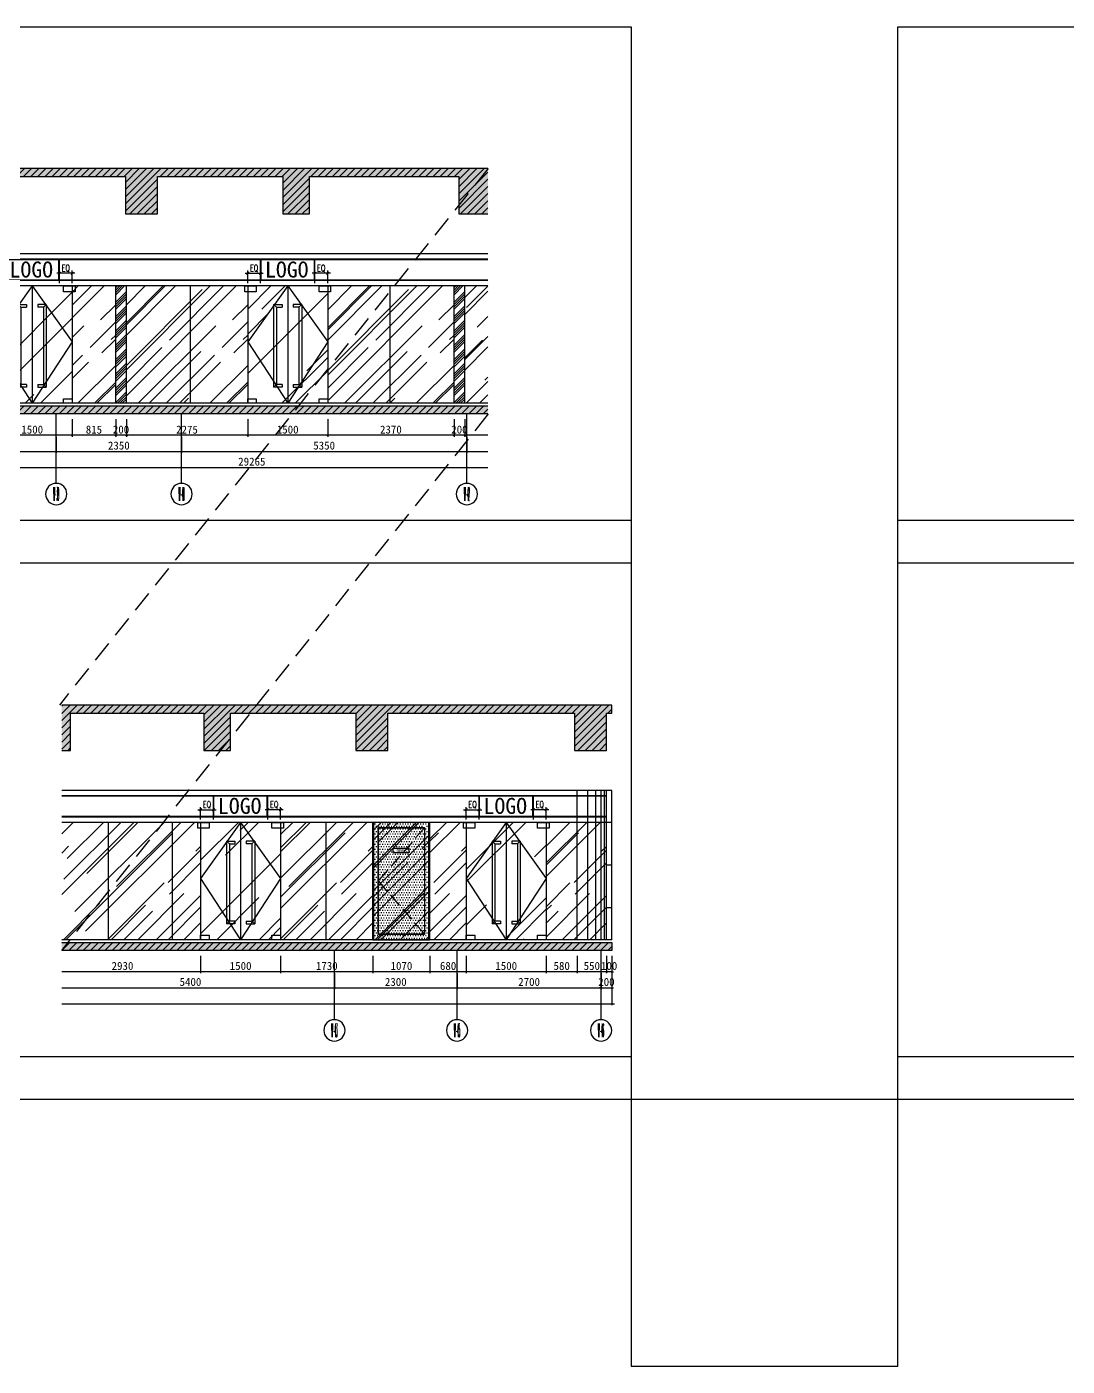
# Model space of a CAD drawing. Header units: millimetres. Extents: x 110215 to 630040, y -488650 to 141897.
# Drawn here: x 399335 to 418844, y -9761 to 15350 of the extents above; entities that cross this region are included whole.
import ezdxf
from ezdxf.enums import TextEntityAlignment as Align
from ezdxf.xclip import XClip

# ---------------------------------------------------------------- set-up
doc = ezdxf.new("R2010")
doc.units = ezdxf.units.MM
doc.header["$LTSCALE"] = 1000
doc.header["$XCLIPFRAME"] = 0
doc.linetypes.add('_DASH', pattern=[0.6, 0.4, -0.2])
doc.linetypes.add('DASH', pattern=[0.35, 0.25, -0.1])
doc.layers.get('Defpoints').update_dxf_attribs({"color": 2})
for name, color, linetype in [('0-118标注', 2, 'Continuous'), ('0-140c立面材料填充', 250, 'Continuous'), ('0-140d立面材料分隔', 146, 'Continuous'), ('0-140立面图剖切线', 4, 'Continuous'), ('1', 4, 'Continuous'), ('7', 7, 'Continuous'), ('D-地面', 8, 'Continuous'), ('E立-ELEV1', 6, 'Continuous')]:
    doc.layers.add(name, color=color, linetype=linetype)
doc.styles.add('_TCH_AXIS', font='COMPLEX', dxfattribs={"bigfont": 'GBCBIG'})
doc.styles.add('COMPLEX', font='COMPLEX')
doc.styles.add('LOGO', font='arial.ttf', dxfattribs={"width": 0.9})
doc.styles.add('TXT', font='txt.shx', dxfattribs={"width": 0.7})
doc.styles.add('繁黑体', font='simhei.ttf')
doc.styles.add('黑体', font='simhei.ttf')
doc.dimstyles.new('50', dxfattribs={"dimscale": 50, "dimtxt": 3, "dimasz": 0.6, "dimexe": 0.6, "dimexo": 0.6, "dimtad": 1, "dimdec": 0, "dimdsep": 46, "dimtxsty": '黑体', "dimblk1": 'ARCHTICK', "dimblk2": 'ARCHTICK', "dimsah": 1, "dimcen": 0, "dimdle": 1, "dimclrd": 251, "dimclre": 251, "dimclrt": 2, "dimadec": 0, "dimazin": 0, "dimtfac": 1, "dimtdec": 0, "dimtix": 1, "dimtmove": 2, "dimatfit": 3, "dimldrblk": 'DOT', "dimfxl": 0, "dimtolj": 1, "dimtzin": 0, "dimarcsym": 0})
doc.dimstyles.new('副本 1-50', dxfattribs={"dimscale": 50, "dimtxt": 2.5, "dimasz": 1, "dimexe": 1, "dimexo": 1, "dimgap": 0.6, "dimtad": 1, "dimdec": 0, "dimrnd": 5, "dimzin": 0, "dimdsep": 46, "dimtxsty": 'TXT', "dimblk": 'ARCHTICK', "dimcen": 4, "dimdle": 1, "dimclrd": 3, "dimclre": 3, "dimclrt": 3, "dimadec": 0, "dimazin": 0, "dimtfac": 1, "dimtdec": 0, "dimtix": 1, "dimtmove": 2, "dimatfit": 3, "dimldrblk": 'ARCHTICK', "dimfxl": 0, "dimtolj": 1, "dimtzin": 0, "dimarcsym": 0})

# ---------------------------------------------------------------- blocks, each defined once
blk = doc.blocks.new('_ArchTick')
at = {"color": 0, "linetype": 'ByBlock', "const_width": 0.4}
blk.add_lwpolyline([(-0.5, -0.5), (0.5, 0.5)], dxfattribs=at)
blk = doc.blocks.new('*D130')
at = {"color": 3, "lineweight": -2, "transparency": 16777216}
for p, q in [((2433621, 314332), (2433281, 314332)), ((2433331, 314145), (2433331, 314382)), ((2433571, 314145), (2433571, 314382))]:
    blk.add_line(p, q, dxfattribs=at)
at = {"layer": 'Defpoints', "color": 0, "transparency": 16777216}
for p in [(2433331, 314332), (2433331, 314095), (2433571, 314095)]:
    blk.add_point(p, dxfattribs=at)
at = {"color": 3, "lineweight": -2, "transparency": 16777216, "xscale": 50, "yscale": 50, "zscale": 50, "rotation": 180}
blk.add_blockref('_ArchTick', (2433331, 314332), dxfattribs=at)
at = {"color": 3, "lineweight": -2, "transparency": 16777216, "xscale": 50, "yscale": 50, "zscale": 50}
blk.add_blockref('_ArchTick', (2433571, 314332), dxfattribs=at)
at = {"color": 3, "transparency": 16777216, "insert": (2433451, 314425), "char_height": 125, "attachment_point": 5, "style": 'TXT'}
blk.add_mtext('\\A1;EQ', dxfattribs=at)
blk = doc.blocks.new('*D131')
at = {"color": 3, "lineweight": -2, "transparency": 16777216}
for p, q in [((2432021, 314332), (2432361, 314332)), ((2432071, 314145), (2432071, 314382)), ((2432311, 314145), (2432311, 314382))]:
    blk.add_line(p, q, dxfattribs=at)
at = {"layer": 'Defpoints', "color": 0, "transparency": 16777216}
for p in [(2432311, 314332), (2432071, 314095), (2432311, 314095)]:
    blk.add_point(p, dxfattribs=at)
at = {"color": 3, "lineweight": -2, "transparency": 16777216, "xscale": 50, "yscale": 50, "zscale": 50, "rotation": 180}
blk.add_blockref('_ArchTick', (2432071, 314332), dxfattribs=at)
at = {"color": 3, "lineweight": -2, "transparency": 16777216, "xscale": 50, "yscale": 50, "zscale": 50}
blk.add_blockref('_ArchTick', (2432311, 314332), dxfattribs=at)
at = {"color": 3, "transparency": 16777216, "insert": (2432191, 314425), "char_height": 125, "attachment_point": 5, "style": 'TXT'}
blk.add_mtext('\\A1;EQ', dxfattribs=at)
blk = doc.blocks.new('dsafsaa')
h = blk.add_hatch()
h.set_pattern_fill('玻璃', color=8, scale=500, angle=45)
h.set_pattern_definition([(45, (208224.64, 7028.66), (424.26, 1131.37), [7500, -1000, 2500, -500]), (45, (208518.1, 7675.66), (-823.78, 116.67), [1500, -165, 3000, -375]), (45, (208100.9, 7505.96), (1601.597, 2075.36), [4000, -700, 2000, -500])])
h.paths.add_polyline_path([(209282, 7469), (209282, 9669), (208267, 9669), (208267, 7469)])
at = {"layer": 'D-地面'}
h = blk.add_hatch(dxfattribs=at)
h.set_pattern_fill('DOTS', color=8, scale=30, style=0)
h.set_pattern_definition([(0, (208244.64, 7028.66), (23.8125, 47.625), [0, -47.625])])
h.paths.add_polyline_path([(208325, 7469), (209225, 7469), (209205, 9669), (208325, 9669)], flags=17)
h.paths.add_polyline_path([(208330, 7469), (209220, 7469), (209220, 9669), (208346, 9669)], flags=16)
h.paths.add_polyline_path([(209282, 7469), (209282, 9669), (208267, 9669), (208267, 7469)])
at = {"layer": 'E立-ELEV1'}
h = blk.add_hatch(dxfattribs=at)
h.set_pattern_fill('ANSI32', color=8, scale=3, style=0)
h.set_pattern_definition([(45, (219100.217, 9625.887), (-20.205576, 20.205576), []), (45, (219113.688, 9625.887), (-20.205576, 20.205576), [])])
h.paths.add_polyline_path([(208247, 7469), (208267, 7469), (208267, 9669), (208247, 9669)])
h = blk.add_hatch(dxfattribs=at)
h.set_pattern_fill('ANSI32', color=8, scale=3, style=0)
h.set_pattern_definition([(45, (220150.217, 9625.887), (-20.205576, 20.205576), []), (45, (220163.688, 9625.887), (-20.205576, 20.205576), [])])
h.paths.add_polyline_path([(209297, 7469), (209317, 7469), (209317, 9669), (209297, 9669)])
at = {"color": 1}
for p, q in [((208247, 7469), (208247, 9669)), ((208247, 7469), (208247, 9669)), ((208247, 9669), (209317, 9669)), ((208267, 7469), (208267, 9669)), ((209297, 7469), (209297, 9669)), ((209317, 7469), (209317, 9669)), ((208247, 7469), (209317, 7469))]:
    blk.add_line(p, q, dxfattribs=at)
at = {"color": 8, "linetype": 'DASH'}
blk.add_lwpolyline([(209212, 9564), (208347, 8569), (209217, 7569)], dxfattribs=at)
at = {"layer": '7', "color": 3}
blk.add_lwpolyline([(208626, 9094), (208626, 9184), (208924, 9184), (208924, 9094)], close=True, dxfattribs=at)
at = {"layer": 'E立-ELEV1', "color": 8}
blk.add_line((208347, 9569), (209217, 9569), dxfattribs=at)
at = {"layer": 'E立-ELEV1', "color": 4}
blk.add_lwpolyline([(209217, 9569), (209217, 7569), (208347, 7569), (208347, 9569)], dxfattribs=at)
at = {"layer": 'E立-ELEV1', "color": 3}
blk.add_lwpolyline([(209212, 9564), (209212, 7574), (208352, 7574), (208352, 9564), (209212, 9564)], close=True, dxfattribs=at)
at = {"layer": '1', "color": 3, "style": 'LOGO', "width": 0.9}
blk.add_text('消防栓', height=48, dxfattribs=at).set_placement((208855, 9117, 274), align=Align.RIGHT)
blk = doc.blocks.new('*D972')
at = {"color": 251, "lineweight": -2, "transparency": 16777216}
for p, q in [((392460, -28058), (392460, -28388)), ((392560, -28058), (392560, -28388)), ((392460, -28358), (392430, -28358)), ((392560, -28358), (392460, -28358)), ((392560, -28358), (392590, -28358))]:
    blk.add_line(p, q, dxfattribs=at)
at = {"layer": 'Defpoints', "color": 0, "transparency": 16777216}
for p in [(392460, -27958), (392560, -27958), (392460, -28358)]:
    blk.add_point(p, dxfattribs=at)
at = {"color": 251, "lineweight": -2, "transparency": 16777216, "xscale": 30, "yscale": 30, "zscale": 30}
blk.add_blockref('_ArchTick', (392460, -28358), dxfattribs=at)
at = {"color": 251, "lineweight": -2, "transparency": 16777216, "xscale": 30, "yscale": 30, "zscale": 30, "rotation": 180}
blk.add_blockref('_ArchTick', (392560, -28358), dxfattribs=at)
at = {"color": 2, "transparency": 16777216, "insert": (392510, -28251), "char_height": 150, "attachment_point": 5, "style": '黑体'}
blk.add_mtext('\\A1;100', dxfattribs=at)
blk = doc.blocks.new('_DOT')
at = {"color": 0, "linetype": 'ByBlock'}
blk.add_line((-0.5, 0), (-1, 0), dxfattribs=at)
at = {"color": 0, "linetype": 'ByBlock', "const_width": 0.5}
blk.add_lwpolyline([(-0.25, 0, 1), (0.25, 0, 1)], format="xyb", close=True, dxfattribs=at)
blk = doc.blocks.new('*D973')
at = {"color": 251, "lineweight": -2, "transparency": 16777216}
for p, q in [((391911, -28058), (391911, -28388)), ((392461, -28058), (392461, -28388)), ((392511, -28358), (391861, -28358))]:
    blk.add_line(p, q, dxfattribs=at)
at = {"layer": 'Defpoints', "color": 0, "transparency": 16777216}
for p in [(391911, -27958), (392461, -27958), (391911, -28358)]:
    blk.add_point(p, dxfattribs=at)
at = {"color": 251, "lineweight": -2, "transparency": 16777216, "xscale": 30, "yscale": 30, "zscale": 30, "rotation": 180}
blk.add_blockref('_ArchTick', (391911, -28358), dxfattribs=at)
at = {"color": 251, "lineweight": -2, "transparency": 16777216, "xscale": 30, "yscale": 30, "zscale": 30}
blk.add_blockref('_ArchTick', (392461, -28358), dxfattribs=at)
at = {"color": 2, "transparency": 16777216, "insert": (392186, -28251), "char_height": 150, "attachment_point": 5, "style": '黑体'}
blk.add_mtext('\\A1;550', dxfattribs=at)
blk = doc.blocks.new('*D974')
at = {"color": 251, "lineweight": -2, "transparency": 16777216}
for p, q in [((391331, -28058), (391331, -28388)), ((391911, -28058), (391911, -28388)), ((391961, -28358), (391281, -28358))]:
    blk.add_line(p, q, dxfattribs=at)
at = {"layer": 'Defpoints', "color": 0, "transparency": 16777216}
for p in [(391331, -27958), (391911, -27958), (391331, -28358)]:
    blk.add_point(p, dxfattribs=at)
at = {"color": 251, "lineweight": -2, "transparency": 16777216, "xscale": 30, "yscale": 30, "zscale": 30, "rotation": 180}
blk.add_blockref('_ArchTick', (391331, -28358), dxfattribs=at)
at = {"color": 251, "lineweight": -2, "transparency": 16777216, "xscale": 30, "yscale": 30, "zscale": 30}
blk.add_blockref('_ArchTick', (391911, -28358), dxfattribs=at)
at = {"color": 2, "transparency": 16777216, "insert": (391621, -28251), "char_height": 150, "attachment_point": 5, "style": '黑体'}
blk.add_mtext('\\A1;580', dxfattribs=at)
blk = doc.blocks.new('*D975')
at = {"color": 251, "lineweight": -2, "transparency": 16777216}
for p, q in [((389831, -28058), (389831, -28388)), ((391331, -28058), (391331, -28388)), ((391381, -28358), (389781, -28358))]:
    blk.add_line(p, q, dxfattribs=at)
at = {"layer": 'Defpoints', "color": 0, "transparency": 16777216}
for p in [(389831, -27958), (391331, -27958), (389831, -28358)]:
    blk.add_point(p, dxfattribs=at)
at = {"color": 251, "lineweight": -2, "transparency": 16777216, "xscale": 30, "yscale": 30, "zscale": 30, "rotation": 180}
blk.add_blockref('_ArchTick', (389831, -28358), dxfattribs=at)
at = {"color": 251, "lineweight": -2, "transparency": 16777216, "xscale": 30, "yscale": 30, "zscale": 30}
blk.add_blockref('_ArchTick', (391331, -28358), dxfattribs=at)
at = {"color": 2, "transparency": 16777216, "insert": (390581, -28251), "char_height": 150, "attachment_point": 5, "style": '黑体'}
blk.add_mtext('\\A1;1500', dxfattribs=at)
blk = doc.blocks.new('*D976')
at = {"color": 251, "lineweight": -2, "transparency": 16777216}
for p, q in [((389151, -28058), (389151, -28388)), ((389831, -28058), (389831, -28388)), ((389881, -28358), (389101, -28358))]:
    blk.add_line(p, q, dxfattribs=at)
at = {"layer": 'Defpoints', "color": 0, "transparency": 16777216}
for p in [(389151, -27958), (389831, -27958), (389151, -28358)]:
    blk.add_point(p, dxfattribs=at)
at = {"color": 251, "lineweight": -2, "transparency": 16777216, "xscale": 30, "yscale": 30, "zscale": 30, "rotation": 180}
blk.add_blockref('_ArchTick', (389151, -28358), dxfattribs=at)
at = {"color": 251, "lineweight": -2, "transparency": 16777216, "xscale": 30, "yscale": 30, "zscale": 30}
blk.add_blockref('_ArchTick', (389831, -28358), dxfattribs=at)
at = {"color": 2, "transparency": 16777216, "insert": (389491, -28251), "char_height": 150, "attachment_point": 5, "style": '黑体'}
blk.add_mtext('\\A1;680', dxfattribs=at)
blk = doc.blocks.new('*D977')
at = {"color": 251, "lineweight": -2, "transparency": 16777216}
for p, q in [((388081, -28058), (388081, -28388)), ((389151, -28058), (389151, -28388)), ((389201, -28358), (388031, -28358))]:
    blk.add_line(p, q, dxfattribs=at)
at = {"layer": 'Defpoints', "color": 0, "transparency": 16777216}
for p in [(388081, -27958), (389151, -27958), (388081, -28358)]:
    blk.add_point(p, dxfattribs=at)
at = {"color": 251, "lineweight": -2, "transparency": 16777216, "xscale": 30, "yscale": 30, "zscale": 30, "rotation": 180}
blk.add_blockref('_ArchTick', (388081, -28358), dxfattribs=at)
at = {"color": 251, "lineweight": -2, "transparency": 16777216, "xscale": 30, "yscale": 30, "zscale": 30}
blk.add_blockref('_ArchTick', (389151, -28358), dxfattribs=at)
at = {"color": 2, "transparency": 16777216, "insert": (388616, -28251), "char_height": 150, "attachment_point": 5, "style": '黑体'}
blk.add_mtext('\\A1;1070', dxfattribs=at)
blk = doc.blocks.new('*D978')
at = {"color": 251, "lineweight": -2, "transparency": 16777216}
for p, q in [((386351, -28058), (386351, -28388)), ((388081, -28058), (388081, -28388)), ((388131, -28358), (386301, -28358))]:
    blk.add_line(p, q, dxfattribs=at)
at = {"layer": 'Defpoints', "color": 0, "transparency": 16777216}
for p in [(386351, -27958), (388081, -27958), (386351, -28358)]:
    blk.add_point(p, dxfattribs=at)
at = {"color": 251, "lineweight": -2, "transparency": 16777216, "xscale": 30, "yscale": 30, "zscale": 30, "rotation": 180}
blk.add_blockref('_ArchTick', (386351, -28358), dxfattribs=at)
at = {"color": 251, "lineweight": -2, "transparency": 16777216, "xscale": 30, "yscale": 30, "zscale": 30}
blk.add_blockref('_ArchTick', (388081, -28358), dxfattribs=at)
at = {"color": 2, "transparency": 16777216, "insert": (387216, -28251), "char_height": 150, "attachment_point": 5, "style": '黑体'}
blk.add_mtext('\\A1;1730', dxfattribs=at)
blk = doc.blocks.new('*D979')
at = {"color": 251, "lineweight": -2, "transparency": 16777216}
for p, q in [((384851, -28058), (384851, -28388)), ((386351, -28058), (386351, -28388)), ((386401, -28358), (384801, -28358))]:
    blk.add_line(p, q, dxfattribs=at)
at = {"layer": 'Defpoints', "color": 0, "transparency": 16777216}
for p in [(384851, -27958), (386351, -27958), (384851, -28358)]:
    blk.add_point(p, dxfattribs=at)
at = {"color": 251, "lineweight": -2, "transparency": 16777216, "xscale": 30, "yscale": 30, "zscale": 30, "rotation": 180}
blk.add_blockref('_ArchTick', (384851, -28358), dxfattribs=at)
at = {"color": 251, "lineweight": -2, "transparency": 16777216, "xscale": 30, "yscale": 30, "zscale": 30}
blk.add_blockref('_ArchTick', (386351, -28358), dxfattribs=at)
at = {"color": 2, "transparency": 16777216, "insert": (385601, -28251), "char_height": 150, "attachment_point": 5, "style": '黑体'}
blk.add_mtext('\\A1;1500', dxfattribs=at)
blk = doc.blocks.new('*D980')
at = {"color": 251, "lineweight": -2, "transparency": 16777216}
for p, q in [((381921, -28058), (381921, -28388)), ((384851, -28058), (384851, -28388)), ((384901, -28358), (381871, -28358))]:
    blk.add_line(p, q, dxfattribs=at)
at = {"layer": 'Defpoints', "color": 0, "transparency": 16777216}
for p in [(381921, -27958), (384851, -27958), (381921, -28358)]:
    blk.add_point(p, dxfattribs=at)
at = {"color": 251, "lineweight": -2, "transparency": 16777216, "xscale": 30, "yscale": 30, "zscale": 30, "rotation": 180}
blk.add_blockref('_ArchTick', (381921, -28358), dxfattribs=at)
at = {"color": 251, "lineweight": -2, "transparency": 16777216, "xscale": 30, "yscale": 30, "zscale": 30}
blk.add_blockref('_ArchTick', (384851, -28358), dxfattribs=at)
at = {"color": 2, "transparency": 16777216, "insert": (383386, -28251), "char_height": 150, "attachment_point": 5, "style": '黑体'}
blk.add_mtext('\\A1;2930', dxfattribs=at)
blk = doc.blocks.new('*D981')
at = {"color": 251, "lineweight": -2, "transparency": 16777216}
for p, q in [((381721, -28058), (381721, -28388)), ((381921, -28058), (381921, -28388)), ((381721, -28358), (381691, -28358)), ((381921, -28358), (381721, -28358)), ((381921, -28358), (381951, -28358))]:
    blk.add_line(p, q, dxfattribs=at)
at = {"layer": 'Defpoints', "color": 0, "transparency": 16777216}
for p in [(381721, -27958), (381921, -27958), (381721, -28358)]:
    blk.add_point(p, dxfattribs=at)
at = {"color": 251, "lineweight": -2, "transparency": 16777216, "xscale": 30, "yscale": 30, "zscale": 30}
blk.add_blockref('_ArchTick', (381721, -28358), dxfattribs=at)
at = {"color": 251, "lineweight": -2, "transparency": 16777216, "xscale": 30, "yscale": 30, "zscale": 30, "rotation": 180}
blk.add_blockref('_ArchTick', (381921, -28358), dxfattribs=at)
at = {"color": 2, "transparency": 16777216, "insert": (381821, -28251), "char_height": 150, "attachment_point": 5, "style": '黑体'}
blk.add_mtext('\\A1;200', dxfattribs=at)
blk = doc.blocks.new('*D982')
at = {"color": 251, "lineweight": -2, "transparency": 16777216}
for p, q in [((379351, -28058), (379351, -28388)), ((381721, -28058), (381721, -28388)), ((381771, -28358), (379301, -28358))]:
    blk.add_line(p, q, dxfattribs=at)
at = {"layer": 'Defpoints', "color": 0, "transparency": 16777216}
for p in [(379351, -27958), (381721, -27958), (379351, -28358)]:
    blk.add_point(p, dxfattribs=at)
at = {"color": 251, "lineweight": -2, "transparency": 16777216, "xscale": 30, "yscale": 30, "zscale": 30, "rotation": 180}
blk.add_blockref('_ArchTick', (379351, -28358), dxfattribs=at)
at = {"color": 251, "lineweight": -2, "transparency": 16777216, "xscale": 30, "yscale": 30, "zscale": 30}
blk.add_blockref('_ArchTick', (381721, -28358), dxfattribs=at)
at = {"color": 2, "transparency": 16777216, "insert": (380536, -28251), "char_height": 150, "attachment_point": 5, "style": '黑体'}
blk.add_mtext('\\A1;2370', dxfattribs=at)
blk = doc.blocks.new('*D983')
at = {"color": 251, "lineweight": -2, "transparency": 16777216}
for p, q in [((377851, -28058), (377851, -28388)), ((379351, -28058), (379351, -28388)), ((379401, -28358), (377801, -28358))]:
    blk.add_line(p, q, dxfattribs=at)
at = {"layer": 'Defpoints', "color": 0, "transparency": 16777216}
for p in [(377851, -27958), (379351, -27958), (377851, -28358)]:
    blk.add_point(p, dxfattribs=at)
at = {"color": 251, "lineweight": -2, "transparency": 16777216, "xscale": 30, "yscale": 30, "zscale": 30, "rotation": 180}
blk.add_blockref('_ArchTick', (377851, -28358), dxfattribs=at)
at = {"color": 251, "lineweight": -2, "transparency": 16777216, "xscale": 30, "yscale": 30, "zscale": 30}
blk.add_blockref('_ArchTick', (379351, -28358), dxfattribs=at)
at = {"color": 2, "transparency": 16777216, "insert": (378601, -28251), "char_height": 150, "attachment_point": 5, "style": '黑体'}
blk.add_mtext('\\A1;1500', dxfattribs=at)
blk = doc.blocks.new('*D984')
at = {"color": 251, "lineweight": -2, "transparency": 16777216}
for p, q in [((375576, -28058), (375576, -28388)), ((377851, -28058), (377851, -28388)), ((377901, -28358), (375526, -28358))]:
    blk.add_line(p, q, dxfattribs=at)
at = {"layer": 'Defpoints', "color": 0, "transparency": 16777216}
for p in [(375576, -27958), (377851, -27958), (375576, -28358)]:
    blk.add_point(p, dxfattribs=at)
at = {"color": 251, "lineweight": -2, "transparency": 16777216, "xscale": 30, "yscale": 30, "zscale": 30, "rotation": 180}
blk.add_blockref('_ArchTick', (375576, -28358), dxfattribs=at)
at = {"color": 251, "lineweight": -2, "transparency": 16777216, "xscale": 30, "yscale": 30, "zscale": 30}
blk.add_blockref('_ArchTick', (377851, -28358), dxfattribs=at)
at = {"color": 2, "transparency": 16777216, "insert": (376713, -28252), "char_height": 150, "attachment_point": 5, "style": '黑体'}
blk.add_mtext('\\A1;2275', dxfattribs=at)
blk = doc.blocks.new('*D985')
at = {"color": 251, "lineweight": -2, "transparency": 16777216}
for p, q in [((375376, -28058), (375376, -28388)), ((375576, -28058), (375576, -28388)), ((375376, -28358), (375346, -28358)), ((375576, -28358), (375376, -28358)), ((375576, -28358), (375606, -28358))]:
    blk.add_line(p, q, dxfattribs=at)
at = {"layer": 'Defpoints', "color": 0, "transparency": 16777216}
for p in [(375376, -27958), (375576, -27958), (375376, -28358)]:
    blk.add_point(p, dxfattribs=at)
at = {"color": 251, "lineweight": -2, "transparency": 16777216, "xscale": 30, "yscale": 30, "zscale": 30}
blk.add_blockref('_ArchTick', (375376, -28358), dxfattribs=at)
at = {"color": 251, "lineweight": -2, "transparency": 16777216, "xscale": 30, "yscale": 30, "zscale": 30, "rotation": 180}
blk.add_blockref('_ArchTick', (375576, -28358), dxfattribs=at)
at = {"color": 2, "transparency": 16777216, "insert": (375476, -28251), "char_height": 150, "attachment_point": 5, "style": '黑体'}
blk.add_mtext('\\A1;200', dxfattribs=at)
blk = doc.blocks.new('*D986')
at = {"color": 251, "lineweight": -2, "transparency": 16777216}
for p, q in [((374561, -28058), (374561, -28388)), ((375376, -28058), (375376, -28388)), ((375426, -28358), (374511, -28358))]:
    blk.add_line(p, q, dxfattribs=at)
at = {"layer": 'Defpoints', "color": 0, "transparency": 16777216}
for p in [(374561, -27958), (375376, -27958), (374561, -28358)]:
    blk.add_point(p, dxfattribs=at)
at = {"color": 251, "lineweight": -2, "transparency": 16777216, "xscale": 30, "yscale": 30, "zscale": 30, "rotation": 180}
blk.add_blockref('_ArchTick', (374561, -28358), dxfattribs=at)
at = {"color": 251, "lineweight": -2, "transparency": 16777216, "xscale": 30, "yscale": 30, "zscale": 30}
blk.add_blockref('_ArchTick', (375376, -28358), dxfattribs=at)
at = {"color": 2, "transparency": 16777216, "insert": (374968, -28252), "char_height": 150, "attachment_point": 5, "style": '黑体'}
blk.add_mtext('\\A1;815', dxfattribs=at)
blk = doc.blocks.new('*D987')
at = {"color": 251, "lineweight": -2, "transparency": 16777216}
for p, q in [((373061, -28058), (373061, -28388)), ((374561, -28058), (374561, -28388)), ((374611, -28358), (373011, -28358))]:
    blk.add_line(p, q, dxfattribs=at)
at = {"layer": 'Defpoints', "color": 0, "transparency": 16777216}
for p in [(373061, -27958), (374561, -27958), (373061, -28358)]:
    blk.add_point(p, dxfattribs=at)
at = {"color": 251, "lineweight": -2, "transparency": 16777216, "xscale": 30, "yscale": 30, "zscale": 30, "rotation": 180}
blk.add_blockref('_ArchTick', (373061, -28358), dxfattribs=at)
at = {"color": 251, "lineweight": -2, "transparency": 16777216, "xscale": 30, "yscale": 30, "zscale": 30}
blk.add_blockref('_ArchTick', (374561, -28358), dxfattribs=at)
at = {"color": 2, "transparency": 16777216, "insert": (373811, -28251), "char_height": 150, "attachment_point": 5, "style": '黑体'}
blk.add_mtext('\\A1;1500', dxfattribs=at)
blk = doc.blocks.new('*D1000')
at = {"color": 251, "lineweight": -2, "transparency": 16777216}
for p, q in [((371560, -28388), (371560, -28688)), ((374260, -28388), (374260, -28688)), ((371510, -28658), (374310, -28658))]:
    blk.add_line(p, q, dxfattribs=at)
at = {"layer": 'Defpoints', "color": 0, "transparency": 16777216}
for p in [(371560, -28358), (374260, -28358), (374260, -28658)]:
    blk.add_point(p, dxfattribs=at)
at = {"color": 251, "lineweight": -2, "transparency": 16777216, "xscale": 30, "yscale": 30, "zscale": 30, "rotation": 180}
blk.add_blockref('_ArchTick', (371560, -28658), dxfattribs=at)
at = {"color": 251, "lineweight": -2, "transparency": 16777216, "xscale": 30, "yscale": 30, "zscale": 30}
blk.add_blockref('_ArchTick', (374260, -28658), dxfattribs=at)
at = {"color": 2, "transparency": 16777216, "insert": (372910, -28551), "char_height": 150, "attachment_point": 5, "style": '黑体'}
blk.add_mtext('\\A1;2700', dxfattribs=at)
blk = doc.blocks.new('*D1001')
at = {"color": 251, "lineweight": -2, "transparency": 16777216}
for p, q in [((374260, -28388), (374260, -28688)), ((376610, -28388), (376610, -28688)), ((374210, -28658), (376660, -28658))]:
    blk.add_line(p, q, dxfattribs=at)
at = {"layer": 'Defpoints', "color": 0, "transparency": 16777216}
for p in [(374260, -28358), (376610, -28358), (376610, -28658)]:
    blk.add_point(p, dxfattribs=at)
at = {"color": 251, "lineweight": -2, "transparency": 16777216, "xscale": 30, "yscale": 30, "zscale": 30, "rotation": 180}
blk.add_blockref('_ArchTick', (374260, -28658), dxfattribs=at)
at = {"color": 251, "lineweight": -2, "transparency": 16777216, "xscale": 30, "yscale": 30, "zscale": 30}
blk.add_blockref('_ArchTick', (376610, -28658), dxfattribs=at)
at = {"color": 2, "transparency": 16777216, "insert": (375435, -28551), "char_height": 150, "attachment_point": 5, "style": '黑体'}
blk.add_mtext('\\A1;2350', dxfattribs=at)
blk = doc.blocks.new('*D1002')
at = {"color": 251, "lineweight": -2, "transparency": 16777216}
for p, q in [((376610, -28388), (376610, -28688)), ((381960, -28388), (381960, -28688)), ((376560, -28658), (382010, -28658))]:
    blk.add_line(p, q, dxfattribs=at)
at = {"layer": 'Defpoints', "color": 0, "transparency": 16777216}
for p in [(376610, -28358), (381960, -28358), (381960, -28658)]:
    blk.add_point(p, dxfattribs=at)
at = {"color": 251, "lineweight": -2, "transparency": 16777216, "xscale": 30, "yscale": 30, "zscale": 30, "rotation": 180}
blk.add_blockref('_ArchTick', (376610, -28658), dxfattribs=at)
at = {"color": 251, "lineweight": -2, "transparency": 16777216, "xscale": 30, "yscale": 30, "zscale": 30}
blk.add_blockref('_ArchTick', (381960, -28658), dxfattribs=at)
at = {"color": 2, "transparency": 16777216, "insert": (379285, -28551), "char_height": 150, "attachment_point": 5, "style": '黑体'}
blk.add_mtext('\\A1;5350', dxfattribs=at)
blk = doc.blocks.new('*D1003')
at = {"color": 251, "lineweight": -2, "transparency": 16777216}
for p, q in [((381960, -28388), (381960, -28688)), ((387360, -28388), (387360, -28688)), ((381910, -28658), (387410, -28658))]:
    blk.add_line(p, q, dxfattribs=at)
at = {"layer": 'Defpoints', "color": 0, "transparency": 16777216}
for p in [(381960, -28358), (387360, -28358), (387360, -28658)]:
    blk.add_point(p, dxfattribs=at)
at = {"color": 251, "lineweight": -2, "transparency": 16777216, "xscale": 30, "yscale": 30, "zscale": 30, "rotation": 180}
blk.add_blockref('_ArchTick', (381960, -28658), dxfattribs=at)
at = {"color": 251, "lineweight": -2, "transparency": 16777216, "xscale": 30, "yscale": 30, "zscale": 30}
blk.add_blockref('_ArchTick', (387360, -28658), dxfattribs=at)
at = {"color": 2, "transparency": 16777216, "insert": (384660, -28551), "char_height": 150, "attachment_point": 5, "style": '黑体'}
blk.add_mtext('\\A1;5400', dxfattribs=at)
blk = doc.blocks.new('*D1004')
at = {"color": 251, "lineweight": -2, "transparency": 16777216}
for p, q in [((387360, -28388), (387360, -28688)), ((389660, -28388), (389660, -28688)), ((387310, -28658), (389710, -28658))]:
    blk.add_line(p, q, dxfattribs=at)
at = {"layer": 'Defpoints', "color": 0, "transparency": 16777216}
for p in [(387360, -28358), (389660, -28358), (389660, -28658)]:
    blk.add_point(p, dxfattribs=at)
at = {"color": 251, "lineweight": -2, "transparency": 16777216, "xscale": 30, "yscale": 30, "zscale": 30, "rotation": 180}
blk.add_blockref('_ArchTick', (387360, -28658), dxfattribs=at)
at = {"color": 251, "lineweight": -2, "transparency": 16777216, "xscale": 30, "yscale": 30, "zscale": 30}
blk.add_blockref('_ArchTick', (389660, -28658), dxfattribs=at)
at = {"color": 2, "transparency": 16777216, "insert": (388510, -28551), "char_height": 150, "attachment_point": 5, "style": '黑体'}
blk.add_mtext('\\A1;2300', dxfattribs=at)
blk = doc.blocks.new('*D1005')
at = {"color": 251, "lineweight": -2, "transparency": 16777216}
for p, q in [((389660, -28388), (389660, -28688)), ((392360, -28388), (392360, -28688)), ((389610, -28658), (392410, -28658))]:
    blk.add_line(p, q, dxfattribs=at)
at = {"layer": 'Defpoints', "color": 0, "transparency": 16777216}
for p in [(389660, -28358), (392360, -28358), (392360, -28658)]:
    blk.add_point(p, dxfattribs=at)
at = {"color": 251, "lineweight": -2, "transparency": 16777216, "xscale": 30, "yscale": 30, "zscale": 30, "rotation": 180}
blk.add_blockref('_ArchTick', (389660, -28658), dxfattribs=at)
at = {"color": 251, "lineweight": -2, "transparency": 16777216, "xscale": 30, "yscale": 30, "zscale": 30}
blk.add_blockref('_ArchTick', (392360, -28658), dxfattribs=at)
at = {"color": 2, "transparency": 16777216, "insert": (391010, -28551), "char_height": 150, "attachment_point": 5, "style": '黑体'}
blk.add_mtext('\\A1;2700', dxfattribs=at)
blk = doc.blocks.new('*D1006')
at = {"color": 251, "lineweight": -2, "transparency": 16777216}
for p, q in [((392360, -28388), (392360, -28688)), ((392560, -28388), (392560, -28688)), ((392360, -28658), (392330, -28658)), ((392360, -28658), (392560, -28658)), ((392560, -28658), (392590, -28658))]:
    blk.add_line(p, q, dxfattribs=at)
at = {"layer": 'Defpoints', "color": 0, "transparency": 16777216}
for p in [(392360, -28358), (392560, -28358), (392560, -28658)]:
    blk.add_point(p, dxfattribs=at)
at = {"color": 251, "lineweight": -2, "transparency": 16777216, "xscale": 30, "yscale": 30, "zscale": 30}
blk.add_blockref('_ArchTick', (392360, -28658), dxfattribs=at)
at = {"color": 251, "lineweight": -2, "transparency": 16777216, "xscale": 30, "yscale": 30, "zscale": 30, "rotation": 180}
blk.add_blockref('_ArchTick', (392560, -28658), dxfattribs=at)
at = {"color": 2, "transparency": 16777216, "insert": (392460, -28551), "char_height": 150, "attachment_point": 5, "style": '黑体'}
blk.add_mtext('\\A1;200', dxfattribs=at)
blk = doc.blocks.new('*D1007')
at = {"color": 251, "lineweight": -2, "transparency": 16777216}
for p, q in [((363296, -28688), (363296, -28988)), ((392561, -28688), (392561, -28988)), ((363246, -28958), (392611, -28958))]:
    blk.add_line(p, q, dxfattribs=at)
at = {"layer": 'Defpoints', "color": 0, "transparency": 16777216}
for p in [(363296, -28658), (392561, -28658), (392561, -28958)]:
    blk.add_point(p, dxfattribs=at)
at = {"color": 251, "lineweight": -2, "transparency": 16777216, "xscale": 30, "yscale": 30, "zscale": 30, "rotation": 180}
blk.add_blockref('_ArchTick', (363296, -28958), dxfattribs=at)
at = {"color": 251, "lineweight": -2, "transparency": 16777216, "xscale": 30, "yscale": 30, "zscale": 30}
blk.add_blockref('_ArchTick', (392561, -28958), dxfattribs=at)
at = {"color": 2, "transparency": 16777216, "insert": (377929, -28852), "char_height": 150, "attachment_point": 5, "style": '黑体'}
blk.add_mtext('\\A1;29265', dxfattribs=at)
blk = doc.blocks.new('_AXISO')
blk.add_circle((0, 0), 0.5)
at = {"style": 'COMPLEX', "width": 1.041667}
blk.add_attdef('A', text='', height=0.56, dxfattribs=at).set_placement((-0.25, -0.28), (0.25, -0.28), align=Align.FIT)
blk = doc.blocks.new('kjlkj')
at = {"layer": '0-140c立面材料填充'}
h = blk.add_hatch(dxfattribs=at)
h.set_pattern_fill('AR-RROOF', color=256, scale=50, angle=45, style=0)
h.set_pattern_definition([(45, (2419215.6, 311894.9), (1077.63, 2873.68), [19050, -2540, 6350, -1270]), (45, (2419961, 313538.3), (-2092.4, 296.35), [3810, -419.1, 7620, -952.5]), (45, (2418901.25, 313107.2), (4068.056, 5271.41), [10160, -1778, 5080, -1270])])
h.paths.add_polyline_path([(2433571.1, 314094.9), (2432071.1, 314094.9), (2432071.1, 311894.9), (2433571.1, 311894.9)])
at = {"color": 8}
for p, q in [((2432311.1, 314194.9), (2432311.1, 314594.9)), ((2432321.1, 314194.9), (2432321.1, 314594.9)), ((2433321.1, 314194.9), (2433321.1, 314594.9)), ((2433331.1, 314194.9), (2433331.1, 314594.9))]:
    blk.add_line(p, q, dxfattribs=at)
for points in [[(2432821.1, 314094.9), (2432071.1, 313044.9), (2432821.1, 311894.9)], [(2432821.1, 314094.9), (2433571.1, 313044.9), (2432821.1, 311894.9)]]:
    blk.add_lwpolyline(points, dxfattribs=at)
at = {"layer": '0-140d立面材料分隔'}
for p, q in [((2432071.1, 314094.9), (2432071.1, 311894.9)), ((2432821.1, 314094.9), (2432821.1, 311894.9)), ((2433571.1, 314094.9), (2433571.1, 311894.9))]:
    blk.add_line(p, q, dxfattribs=at)
at = {"layer": '0-140d立面材料分隔', "color": 1}
for p, q in [((2432609.7, 313694.9, -219.5), (2432556.9, 313744.9, -219.5)), ((2432556.9, 313744.9, -219.5), (2432556.9, 312194.9)), ((2432556.9, 313744.9, -219.5), (2432715.4, 313744.9, -219.5)), ((2432609.7, 313694.9, -219.5), (2432609.7, 312244.9)), ((2432609.7, 313694.9, -219.5), (2432715.4, 313694.9, -219.5)), ((2432715.4, 313744.9, -219.5), (2432715.4, 313694.9, -219.5)), ((2432926.8, 313744.9, -219.5), (2432926.8, 313694.9, -219.5)), ((2433085.4, 313744.9, -219.5), (2432926.8, 313744.9, -219.5)), ((2433032.5, 313694.9, -219.5), (2432926.8, 313694.9, -219.5)), ((2433032.5, 313694.9, -219.5), (2433085.4, 313744.9, -219.5)), ((2433032.5, 313694.9, -219.5), (2433032.5, 312244.9)), ((2433085.4, 313744.9, -219.5), (2433085.4, 312194.9)), ((2432609.7, 312244.9), (2432556.9, 312194.9)), ((2432715.4, 312194.9), (2432556.9, 312194.9)), ((2432715.4, 312244.9), (2432609.7, 312244.9)), ((2432715.4, 312244.9), (2432715.4, 312194.9)), ((2432926.8, 312244.9), (2433032.5, 312244.9)), ((2432926.8, 312244.9), (2432926.8, 312194.9)), ((2432926.8, 312194.9), (2433085.4, 312194.9)), ((2433032.5, 312244.9), (2433085.4, 312194.9))]:
    blk.add_line(p, q, dxfattribs=at)
for points in [[(2432018.3, 314094.9), (2432233.1, 314094.9), (2432233.1, 313984.9), (2432018.3, 313984.9)], [(2433409.2, 314094.9), (2433624, 314094.9), (2433624, 313984.9), (2433409.2, 313984.9)], [(2432071.1, 311978.2), (2432233.1, 311978.2), (2432233.1, 311894.9), (2432071.1, 311894.9)], [(2433409.2, 311978.2), (2433571.1, 311978.2), (2433571.1, 311894.9), (2433409.2, 311894.9)]]:
    blk.add_lwpolyline(points, close=True, dxfattribs=at)
at = {"color": 1, "style": '繁黑体'}
blk.add_text('LOGO', height=300, dxfattribs=at).set_placement((2432396, 314253.3, -219.5))
at = {"color": 8}
dim = blk.add_linear_dim(base=(2432311.1, 314332.1), p1=(2432071.1, 314094.9), p2=(2432311.1, 314094.9), text='EQ', dimstyle='副本 1-50', dxfattribs=at)
dim.commit()
dim.dimension.update_dxf_attribs({"geometry": '*D131', "text_midpoint": (2432191.1, 314424.6)})
dim = blk.add_linear_dim(base=(2433331.1, 314332.1), p1=(2433571.1, 314094.9), p2=(2433331.1, 314094.9), angle=180, text='EQ', dimstyle='副本 1-50', dxfattribs=at)
dim.commit()
dim.dimension.update_dxf_attribs({"geometry": '*D130', "text_midpoint": (2433451.1, 314424.6)})
blk = doc.blocks.new('dsfxdsfs')
h = blk.add_hatch()
h.set_pattern_fill('ANSI31', color=250, scale=30)
h.paths.add_polyline_path([(363296, -23358.4), (363296, -23508.4), (363762.4, -23508.4), (363762.4, -24208.4), (364356.9, -24208.4), (364356.9, -23508.4), (366140.2, -23508.4), (366140.2, -24208.4), (366640.2, -24208.4), (366640.2, -23508.4), (368940.2, -23508.4), (368940.2, -24208.4), (369440.2, -24208.4), (369440.2, -23508.4), (371591.1, -23508.4), (371591.1, -24208.4), (372191.3, -24208.4), (372191.3, -23508.4), (375561.3, -23508.4), (375561.3, -24208.4), (376161.3, -24208.4), (376161.3, -23508.4), (378510.1, -23508.4), (378510.1, -24208.4), (379010.1, -24208.4), (379010.1, -23508.4), (381810.4, -23508.4), (381810.4, -24208.4), (382410.4, -24208.4), (382410.4, -23508.4), (384910.1, -23508.4), (384910.1, -24208.4), (385410.1, -24208.4), (385410.1, -23508.4), (387759.1, -23508.4), (387759.1, -24208.4), (388359.1, -24208.4), (388359.1, -23508.4), (391860.1, -23508.4), (391860.1, -24208.4), (392460.1, -24208.4), (392460.2, -23508.4), (392560.1, -23508.4), (392560.1, -23358.4)])
h.paths.add_polyline_path([(363296, -27808), (392560.1, -27808), (392560.1, -27958), (363296, -27958)])
h = blk.add_hatch()
h.set_pattern_fill('ANSI34', color=250, scale=10)
h.set_pattern_definition([(45, (150296.81, -35226.67), (-134.70384, 134.70384), []), (45, (150341.71, -35226.67), (-134.70384, 134.70384), []), (45, (150386.61, -35226.67), (-134.70384, 134.70384), []), (45, (150431.52, -35226.67), (-134.70384, 134.70384), [])])
h.paths.add_polyline_path([(375576, -25558), (375376, -25558), (375376, -27758), (375576, -27758)])
h = blk.add_hatch()
h.set_pattern_fill('ANSI34', color=250, scale=10)
h.set_pattern_definition([(45, (156641.81, -35226.67), (-134.70384, 134.70384), []), (45, (156686.71, -35226.67), (-134.70384, 134.70384), []), (45, (156731.61, -35226.67), (-134.70384, 134.70384), []), (45, (156776.52, -35226.67), (-134.70384, 134.70384), [])])
h.paths.add_polyline_path([(381921, -25558), (381721, -25558), (381721, -27758), (381921, -27758)])
at = {"layer": '0-140c立面材料填充'}
h = blk.add_hatch(dxfattribs=at)
h.set_pattern_fill('AR-CONC', color=256)
h.paths.add_polyline_path([(363296, -27808), (392560.1, -27808), (392560.1, -27958), (363296, -27958)])
h.paths.add_polyline_path([(363296, -23358.4), (363296, -23508.4), (363762.4, -23508.4), (363762.4, -24208.4), (364356.9, -24208.4), (364356.9, -23508.4), (366140.2, -23508.4), (366140.2, -24208.4), (366640.2, -24208.4), (366640.2, -23508.4), (368940.2, -23508.4), (368940.2, -24208.4), (369440.2, -24208.4), (369440.2, -23508.4), (371591.1, -23508.4), (371591.1, -24208.4), (372191.3, -24208.4), (372191.3, -23508.4), (375561.3, -23508.4), (375561.3, -24208.4), (376161.3, -24208.4), (376161.3, -23508.4), (378510.1, -23508.4), (378510.1, -24208.4), (379010.1, -24208.4), (379010.1, -23508.4), (381810.4, -23508.4), (381810.4, -24208.4), (382410.4, -24208.4), (382410.4, -23508.4), (384910.1, -23508.4), (384910.1, -24208.4), (385410.1, -24208.4), (385410.1, -23508.4), (387759.1, -23508.4), (387759.1, -24208.4), (388359.1, -24208.4), (388359.1, -23508.4), (391860.1, -23508.4), (391860.1, -24208.4), (392460.1, -24208.4), (392460.2, -23508.4), (392560.1, -23508.4), (392560.1, -23358.4)])
h = blk.add_hatch(dxfattribs=at)
h.set_pattern_fill('AR-RROOF', color=256, scale=600, angle=45)
h.set_pattern_definition([(45, (378255.86, 58872.5), (509.117, 1357.645), [9000, -1200, 3000, -600]), (45, (378608, 59648.9), (-988.535, 140.007), [1800, -198, 3600, -450]), (45, (378107.37, 59445.25), (1921.9162, 2490.43), [4800, -840, 2400, -600])])
h.paths.add_polyline_path([(374561, -25558), (374561, -27758), (375376, -27758), (375376, -25558)])
h = blk.add_hatch(dxfattribs=at)
h.set_pattern_fill('AR-RROOF', color=256, scale=600, angle=45)
h.set_pattern_definition([(45, (380730.86, 58872.5), (509.117, 1357.645), [9000, -1200, 3000, -600]), (45, (381083, 59648.9), (-988.535, 140.007), [1800, -198, 3600, -450]), (45, (380582.37, 59445.26), (1921.9162, 2490.43), [4800, -840, 2400, -600])])
h.paths.add_polyline_path([(375576, -25558), (375576, -27758), (377851, -27758), (377851, -25558)])
h = blk.add_hatch(dxfattribs=at)
h.set_pattern_fill('AR-RROOF', color=256, scale=600, angle=45)
h.set_pattern_definition([(45, (384600.86, 58872.5), (509.117, 1357.645), [9000, -1200, 3000, -600]), (45, (384953, 59648.9), (-988.535, 140.007), [1800, -198, 3600, -450]), (45, (384452.37, 59445.26), (1921.9162, 2490.43), [4800, -840, 2400, -600])])
h.paths.add_polyline_path([(379351, -25558), (379351, -27758), (381721, -27758), (381721, -25558)])
h = blk.add_hatch(dxfattribs=at)
h.set_pattern_fill('AR-RROOF', color=256, scale=600, angle=45)
h.set_pattern_definition([(45, (387730.86, 58872.5), (509.117, 1357.645), [9000, -1200, 3000, -600]), (45, (388083, 59648.9), (-988.535, 140.007), [1800, -198, 3600, -450]), (45, (387582.37, 59445.26), (1921.9162, 2490.43), [4800, -840, 2400, -600])])
h.paths.add_polyline_path([(384851, -27758), (384851, -25558), (381921, -25558), (381921, -27758)])
h = blk.add_hatch(dxfattribs=at)
h.set_pattern_fill('AR-RROOF', color=256, scale=600, angle=45)
h.set_pattern_definition([(45, (390960.86, 58872.5), (509.117, 1357.645), [9000, -1200, 3000, -600]), (45, (391313, 59648.9), (-988.535, 140.007), [1800, -198, 3600, -450]), (45, (390812.37, 59445.26), (1921.9162, 2490.43), [4800, -840, 2400, -600])])
h.paths.add_polyline_path([(388081, -27758), (388081, -25558), (386351, -25558), (386351, -27758)])
h = blk.add_hatch(dxfattribs=at)
h.set_pattern_fill('AR-RROOF', color=256, scale=600, angle=45)
h.set_pattern_definition([(45, (392710.86, 58872.5), (509.117, 1357.645), [9000, -1200, 3000, -600]), (45, (393063, 59648.9), (-988.535, 140.007), [1800, -198, 3600, -450]), (45, (392562.37, 59445.26), (1921.9162, 2490.43), [4800, -840, 2400, -600])])
h.paths.add_polyline_path([(389831, -27758), (389831, -25558), (389151, -25558), (389151, -27758)])
h = blk.add_hatch(dxfattribs=at)
h.set_pattern_fill('AR-RROOF', color=256, scale=600, angle=45)
h.set_pattern_definition([(45, (395340.14, 58872.5), (509.117, 1357.645), [9000, -1200, 3000, -600]), (45, (395692.3, 59648.9), (-988.535, 140.007), [1800, -198, 3600, -450]), (45, (395191.65, 59445.26), (1921.9162, 2490.43), [4800, -840, 2400, -600])])
h.paths.add_polyline_path([(392460.2, -27758), (392460.2, -25558), (391331, -25558), (391331, -27758)])
blk.add_lwpolyline([(372191.3, -23508.4), (375561.3, -23508.4), (375561.3, -24208.4), (376161.3, -24208.4), (376161.3, -23508.4), (378510.1, -23508.4), (378510.1, -24208.4), (379010.1, -24208.4), (379010.1, -23508.4), (381810.4, -23508.4), (381810.4, -24208.4), (382410.4, -24208.4), (382410.4, -23508.4), (384910.1, -23508.4), (384910.1, -24208.4), (385410.1, -24208.4), (385410.1, -23508.4), (387759.1, -23508.4), (387759.1, -24208.4), (388359.1, -24208.4), (388359.1, -23508.4), (391860.1, -23508.4), (391860.1, -24208.4), (392460.1, -24208.4), (392460.2, -23508.4), (392560.1, -23508.4), (392560.1, -23358.4), (363296, -23358.4)])
blk.add_lwpolyline([(363296, -27808), (392560.1, -27808), (392560.1, -27958), (363296, -27958)], close=True)
at = {"layer": '0-118标注'}
for p, q in [((374260.3, -29258, 13.8), (374260.3, -27958)), ((376610.3, -29258, 13.8), (376610.3, -27958)), ((381960.3, -29258, 13.8), (381960.3, -27958)), ((387360.3, -29258, 13.8), (387360.3, -27958)), ((389660.3, -29258, 13.8), (389660.3, -27958)), ((392360.3, -29258, 13.8), (392360.3, -27958))]:
    blk.add_line(p, q, dxfattribs=at)
at = {"layer": '0-140c立面材料填充', "color": 251}
for p, q in [((392111, -27758), (392111, -24958)), ((392261, -27758), (392261, -24958)), ((392361, -27758), (392361, -24958)), ((392421, -27758), (392421, -24958)), ((376776, -27758), (376776, -25558)), ((380521, -27758), (380521, -25558)), ((383121, -27758), (383121, -25558)), ((384321, -27758), (384321, -25558)), ((387206, -27758), (387206, -25558)), ((392560.1, -25558), (392460.2, -25558)), ((392560.1, -26358), (392460.2, -26358)), ((392560.1, -27158), (392460.2, -27158))]:
    blk.add_line(p, q, dxfattribs=at)
at = {"layer": '0-140d立面材料分隔'}
for p, q in [((392460.2, -25058), (367446, -25058)), ((392460.2, -25068), (367446, -25068)), ((391911, -27758), (391911, -24958)), ((392460.2, -27758), (392460.2, -24958)), ((392460.2, -25448), (367446, -25448)), ((392460.2, -25458), (367446, -25458)), ((392460.2, -25558), (367446, -25558)), ((375376, -27758), (375376, -25558)), ((375576, -27758), (375576, -25558)), ((381721, -27758), (381721, -25558)), ((381921, -27758), (381921, -25558))]:
    blk.add_line(p, q, dxfattribs=at)
at = {"layer": '0-140立面图剖切线'}
for p, q in [((392560.1, -24958), (363296, -24958)), ((392560.1, -27758), (392560.1, -24958)), ((392560.1, -27758), (363296, -27758))]:
    blk.add_line(p, q, dxfattribs=at)
at = {"color": 8}
for p in [(-2059010.2, -339652.9), (-2054220.2, -339652.9), (-2047220.2, -339652.9), (-2042240.2, -339652.9)]:
    blk.add_blockref('kjlkj', p, dxfattribs=at)
at = {"color": 5}
blk.add_blockref('dsafsaa', (179833.8, -35226.7), dxfattribs=at)
at = {"layer": '0-118标注'}
ref = blk.add_blockref('_AXISO', (374260.3, -29458, 13.8), dxfattribs=dict(at, xscale=-400, yscale=400, zscale=400))
ref.add_attrib('A', 'W-39', dxfattribs={"layer": '0', "height": 257.36, "style": '_TCH_AXIS', "width": 0.108434}).set_placement((374205.1, -29586.7, 13.8), (374315.4, -29586.7, 13.8), align=Align.FIT)
ref = blk.add_blockref('_AXISO', (376610.3, -29458, 13.8), dxfattribs=dict(at, xscale=-400, yscale=400, zscale=400))
ref.add_attrib('A', 'W-40', dxfattribs={"layer": '0', "height": 257.36, "style": '_TCH_AXIS', "width": 0.105882}).set_placement((376555.1, -29586.7, 13.8), (376665.4, -29586.7, 13.8), align=Align.FIT)
ref = blk.add_blockref('_AXISO', (381960.3, -29458, 13.8), dxfattribs=dict(at, xscale=-400, yscale=400, zscale=400))
ref.add_attrib('A', 'W-42', dxfattribs={"layer": '0', "height": 257.36, "style": '_TCH_AXIS', "width": 0.105882}).set_placement((381905.1, -29586.7, 13.8), (382015.4, -29586.7, 13.8), align=Align.FIT)
ref = blk.add_blockref('_AXISO', (387360.3, -29458, 13.8), dxfattribs=dict(at, xscale=-400, yscale=400, zscale=400))
ref.add_attrib('A', 'W-43', dxfattribs={"layer": '0', "height": 257.36, "style": '_TCH_AXIS', "width": 0.105882}).set_placement((387305.1, -29586.7, 13.8), (387415.4, -29586.7, 13.8), align=Align.FIT)
ref = blk.add_blockref('_AXISO', (389660.3, -29458, 13.8), dxfattribs=dict(at, xscale=-400, yscale=400, zscale=400))
ref.add_attrib('A', 'W-45', dxfattribs={"layer": '0', "height": 257.36, "style": '_TCH_AXIS', "width": 0.105882}).set_placement((389605.1, -29586.7, 13.8), (389715.4, -29586.7, 13.8), align=Align.FIT)
ref = blk.add_blockref('_AXISO', (392360.3, -29458, 13.8), dxfattribs=dict(at, xscale=-400, yscale=400, zscale=400))
ref.add_attrib('A', 'W-46', dxfattribs={"layer": '0', "height": 257.36, "style": '_TCH_AXIS', "width": 0.105882}).set_placement((392305.1, -29586.7, 13.8), (392415.4, -29586.7, 13.8), align=Align.FIT)
at = {"color": 5}
for base, p1, p2, picture, middle in [((373061, -28358), (374561, -27958), (373061, -27958), '*D987', (373811, -28250.9)), ((374561, -28358), (375376, -27958), (374561, -27958), '*D986', (374968.5, -28251.8)), ((375376, -28358), (375576, -27958), (375376, -27958), '*D985', (375476, -28250.9)), ((375576, -28358), (377851, -27958), (375576, -27958), '*D984', (376713.5, -28251.8)), ((377851, -28358), (379351, -27958), (377851, -27958), '*D983', (378601, -28250.9)), ((379351, -28358), (381721, -27958), (379351, -27958), '*D982', (380536, -28250.9)), ((381721, -28358), (381921, -27958), (381721, -27958), '*D981', (381821, -28250.9)), ((381921, -28358), (384851, -27958), (381921, -27958), '*D980', (383386, -28250.9)), ((384851, -28358), (386351, -27958), (384851, -27958), '*D979', (385601, -28250.9)), ((386351, -28358), (388081, -27958), (386351, -27958), '*D978', (387216, -28250.9)), ((388081, -28358), (389151, -27958), (388081, -27958), '*D977', (388616, -28250.9)), ((389151, -28358), (389831, -27958), (389151, -27958), '*D976', (389491, -28250.9)), ((389831, -28358), (391331, -27958), (389831, -27958), '*D975', (390581, -28250.9)), ((391331, -28358), (391911, -27958), (391331, -27958), '*D974', (391621, -28250.9)), ((391911, -28358), (392461.2, -27958), (391911, -27958), '*D973', (392186.1, -28250.9)), ((392460.2, -28358), (392560.1, -27958), (392460.2, -27958), '*D972', (392510.2, -28250.9)), ((374260.3, -28658), (371560.3, -28358), (374260.3, -28358), '*D1000', (372910.3, -28550.9)), ((376610.3, -28658), (374260.3, -28358), (376610.3, -28358), '*D1001', (375435.3, -28550.9)), ((381960.3, -28658), (376610.3, -28358), (381960.3, -28358), '*D1002', (379285.3, -28550.9)), ((387360.3, -28658), (381960.3, -28358), (387360.3, -28358), '*D1003', (384660.3, -28550.9)), ((389660.3, -28658), (387360.3, -28358), (389660.3, -28358), '*D1004', (388510.3, -28550.9)), ((392360.3, -28658), (389660.3, -28358), (392360.3, -28358), '*D1005', (391010.3, -28550.9)), ((392560.1, -28658), (392360.3, -28358), (392560.1, -28358), '*D1006', (392460.2, -28550.9)), ((392561.1, -28958), (363296, -28658), (392561.1, -28658), '*D1007', (377928.5, -28851.8))]:
    dim = blk.add_linear_dim(base=base, p1=p1, p2=p2, dimstyle='50', override={"dimfxl": 6, "dimarcsym": 1}, dxfattribs=at)
    dim.commit()
    dim.dimension.update_dxf_attribs({"geometry": picture, "text_midpoint": middle})

msp = doc.modelspace()

# ---------------------------------------------------------------- linework, layer by layer
at = {"color": 251, "linetype": '_DASH'}
for p, q in [((407986, 12690.4), (399948.3, 2634.8)), ((407985.7, 8090.8), (399984.1, -1964.7))]:
    msp.add_line(p, q, dxfattribs=at)
for p, q in [((410669.3, 6094.5), (385123.9, 6094.5)), ((441214.7, 6094.5), (415669.3, 6094.5)), ((410669.3, 5294.5), (385123.9, 5294.5)), ((441214.7, 5294.5), (415669.3, 5294.5)), ((410669.3, -3961.1), (385123.9, -3961.1)), ((441214.7, -3961.1), (415669.3, -3961.1))]:
    msp.add_line(p, q)
for points in [[(385123.9, 15350.1), (410669.3, 15350.1), (410669.3, -4761.1), (385123.9, -4761.1)], [(415669.3, 15350.1), (441214.7, 15350.1), (441214.7, -4761.1), (415669.3, -4761.1)], [(415669.3, -4761.1), (410669.3, -4761.1), (410669.3, -9761.1), (415669.3, -9761.1)]]:
    msp.add_lwpolyline(points, close=True)

# ---------------------------------------------------------------- block references
at = {"color": 5}
ref = msp.add_blockref('dsfxdsfs', (25626.4, 36048.8), dxfattribs=at)
XClip(ref).set_block_clipping_path([(359497.5047758532, -29954.3576918291), (382356.9138167351, -20698.7862632577)])
ref = msp.add_blockref('dsfxdsfs', (17744.2, 25993.3), dxfattribs=at)
XClip(ref).set_block_clipping_path([(382245.6371926181, -29954.3576918291), (392952.289505601, -20698.7862632577)])

doc.saveas('drawing.dxf')
